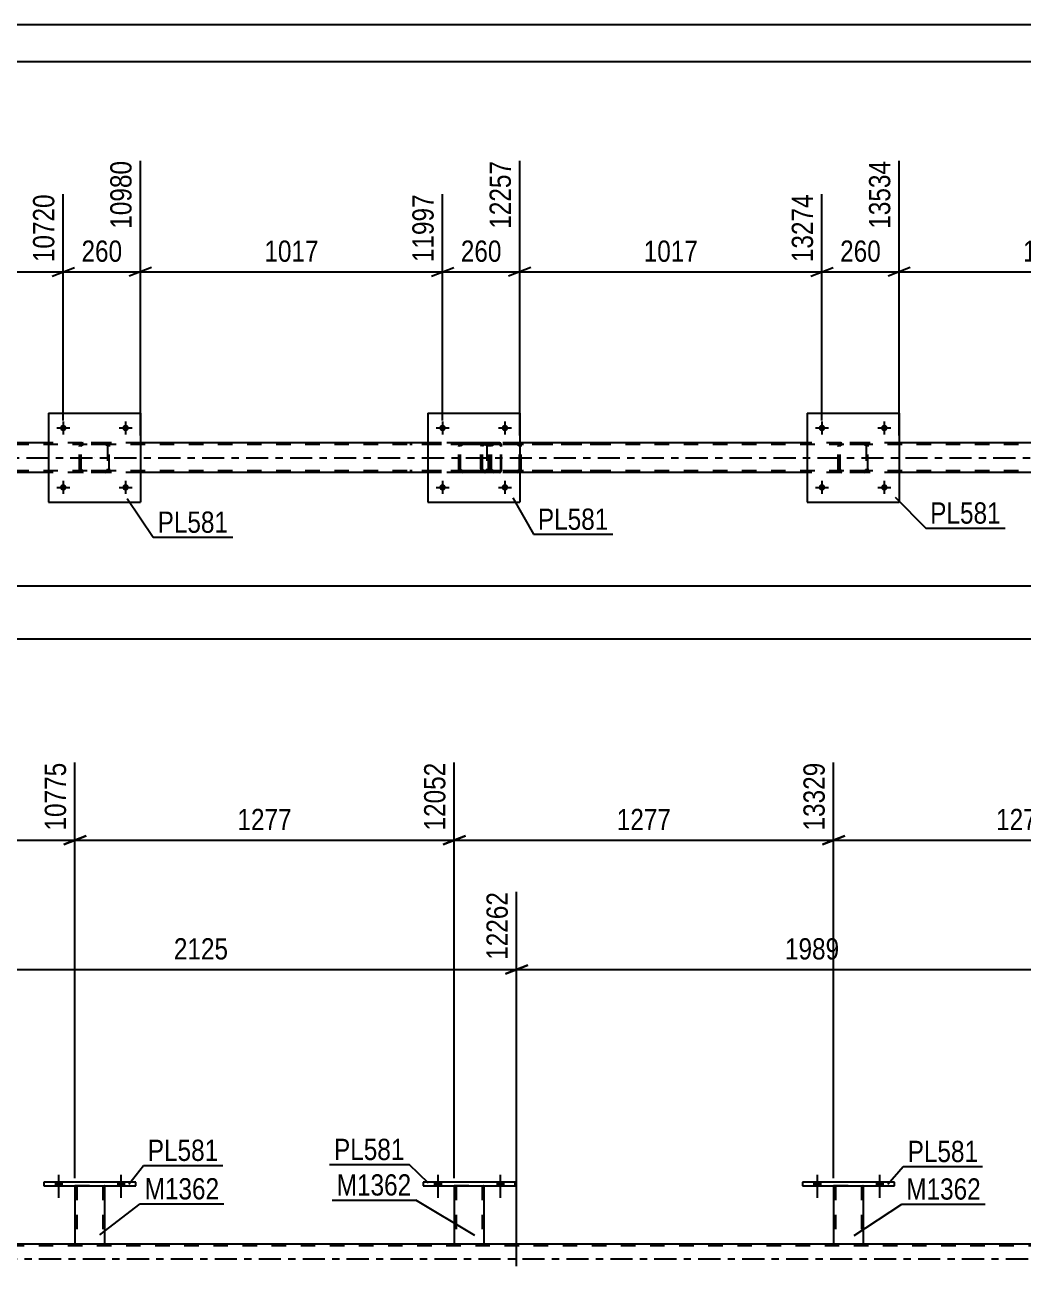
# Model space of a CAD drawing. Header units: millimetres. Extents: x 0 to 841, y 0 to 594.
# Drawn here: x 484.3 to 618.7, y 426.9 to 594 of the extents above; entities that cross this region are included whole.
import ezdxf

# ---------------------------------------------------------------- set-up
doc = ezdxf.new("R2010")
doc.units = ezdxf.units.MM
doc.linetypes.add('DXK_LINE_DOT2', pattern=[3.9198, 1.9599, -1.9599])
doc.linetypes.add('DXK_LINE_DOT3', pattern=[5.9187, 2.979, -0.9799, 0.9799, -0.9799])
doc.styles.add('Arial Narrow', font='ARIALN.TTF', dxfattribs={"height": 0.2})

# ---------------------------------------------------------------- blocks, each defined once
blk = doc.blocks.new('Unknown-122615341-1133 - 26243')
at = {"color": 5, "linetype": 'Continuous'}
for p, q in [((841, 594), (0, 594)), ((836, 589), (5, 589))]:
    blk.add_line(p, q, dxfattribs=at)
blk = doc.blocks.new('Part-122615341-4768 - 4686')
at = {"color": 7, "linetype": 'DXK_LINE_DOT2'}
for p, q in [((542.72, 537.25), (542.76, 537.43)), ((542.76, 537.43), (542.72, 537.25)), ((542.72, 534.21), (542.72, 537.25)), ((542.96, 537.25), (542.98, 537.34)), ((542.96, 534.21), (542.96, 537.25)), ((542.98, 537.34), (543.03, 537.42)), ((543.02, 537.69), (543.2, 537.73)), ((543.2, 537.73), (543.02, 537.69)), ((543.03, 537.42), (543.11, 537.47)), ((543.11, 537.47), (543.2, 537.49)), ((546.24, 537.73), (543.2, 537.73)), ((546.24, 537.49), (543.2, 537.49)), ((546.24, 537.73), (546.43, 537.69)), ((546.43, 537.69), (546.24, 537.73)), ((546.24, 537.49), (546.34, 537.47)), ((546.34, 537.47), (546.41, 537.42)), ((546.41, 537.42), (546.47, 537.34)), ((546.47, 537.34), (546.48, 537.25)), ((546.48, 537.25), (546.48, 534.21)), ((546.69, 537.43), (546.72, 537.25)), ((546.72, 537.25), (546.69, 537.43)), ((546.72, 534.21), (546.72, 537.25)), ((542.76, 534.02), (542.72, 534.21)), ((542.72, 534.21), (542.76, 534.02)), ((542.98, 534.12), (542.96, 534.21)), ((543.03, 534.04), (542.98, 534.12)), ((543.2, 533.73), (543.02, 533.76)), ((543.02, 533.76), (543.2, 533.73)), ((543.11, 533.99), (543.03, 534.04)), ((543.2, 533.97), (543.11, 533.99)), ((546.24, 533.97), (543.2, 533.97)), ((546.24, 533.73), (543.2, 533.73)), ((546.34, 533.99), (546.24, 533.97)), ((546.43, 533.76), (546.24, 533.73)), ((546.24, 533.73), (546.43, 533.76)), ((546.41, 534.04), (546.34, 533.99)), ((546.47, 534.12), (546.41, 534.04)), ((546.48, 534.21), (546.47, 534.12)), ((546.72, 534.21), (546.69, 534.02)), ((546.69, 534.02), (546.72, 534.21))]:
    blk.add_line(p, q, dxfattribs=at)
at = {"color": 7, "linetype": 'DXK_LINE_DOT3'}
blk.add_line((544.72, 535.73), (544.72, 535.73), dxfattribs=at)
at = {"color": 7, "linetype": 'DXK_LINE_DOT2'}
for centre, start, end in [((543.2, 537.25), 112.5, 157.5), ((543.2, 537.25), 112.5, 157.5), ((546.24, 537.25), 22.5, 67.5), ((546.24, 537.25), 22.5, 67.5), ((543.2, 534.21), 202.5, 247.5), ((543.2, 534.21), 202.5, 247.5), ((546.24, 534.21), 292.5, 337.5), ((546.24, 534.21), 292.5, 337.5)]:
    blk.add_arc(centre, 0.48, start, end, dxfattribs=at)
blk = doc.blocks.new('Bolt-122615341-4704 - 4686')
at = {"linetype": 'Continuous'}
for points in [[(592.05, 539.73, -1), (591.17, 539.73, -1)], [(600.45, 539.73, -1), (599.57, 539.73, -1)]]:
    blk.add_hatch(color=1, dxfattribs=at).paths.add_polyline_path(points)
at = {"color": 1, "linetype": 'Continuous'}
for p, q in [((591.61, 540.61), (591.61, 538.85)), ((600.01, 540.61), (600.01, 538.85)), ((590.73, 539.73), (592.49, 539.73)), ((599.13, 539.73), (600.89, 539.73))]:
    blk.add_line(p, q, dxfattribs=at)
blk = doc.blocks.new('Part-122615341-4773 - 4686')
at = {"color": 2, "linetype": 'Continuous'}
for p, q in [((538.52, 541.73), (538.52, 529.73)), ((538.52, 541.73), (550.92, 541.73)), ((550.92, 541.73), (550.92, 529.73)), ((538.52, 529.73), (550.92, 529.73))]:
    blk.add_line(p, q, dxfattribs=at)
blk = doc.blocks.new('Part-122615341-4780 - 4686')
at = {"color": 2, "linetype": 'Continuous'}
for p, q in [((589.61, 541.73), (589.61, 529.73)), ((589.61, 541.73), (602.01, 541.73)), ((602.01, 541.73), (602.01, 529.73)), ((589.61, 529.73), (602.01, 529.73))]:
    blk.add_line(p, q, dxfattribs=at)
blk = doc.blocks.new('Bolt-122615341-4733 - 4686')
at = {"linetype": 'Continuous'}
for points in [[(489.88, 531.73, -1), (489, 531.73, -1)], [(498.28, 531.73, -1), (497.4, 531.73, -1)]]:
    blk.add_hatch(color=1, dxfattribs=at).paths.add_polyline_path(points)
at = {"color": 1, "linetype": 'Continuous'}
for p, q in [((488.56, 531.73), (490.32, 531.73)), ((489.44, 532.61), (489.44, 530.85)), ((496.96, 531.73), (498.72, 531.73)), ((497.84, 532.61), (497.84, 530.85))]:
    blk.add_line(p, q, dxfattribs=at)
blk = doc.blocks.new('Bolt-122615341-4734 - 4686')
at = {"linetype": 'Continuous'}
for points in [[(489.88, 539.73, -1), (489, 539.73, -1)], [(498.28, 539.73, -1), (497.4, 539.73, -1)]]:
    blk.add_hatch(color=1, dxfattribs=at).paths.add_polyline_path(points)
at = {"color": 1, "linetype": 'Continuous'}
for p, q in [((489.44, 540.61), (489.44, 538.85)), ((497.84, 540.61), (497.84, 538.85)), ((488.56, 539.73), (490.32, 539.73)), ((496.96, 539.73), (498.72, 539.73))]:
    blk.add_line(p, q, dxfattribs=at)
blk = doc.blocks.new('Part-122615341-4799 - 4686')
at = {"color": 2, "linetype": 'Continuous'}
for p, q in [((487.44, 541.73), (487.44, 529.73)), ((487.44, 541.73), (499.84, 541.73)), ((499.84, 541.73), (499.84, 529.73)), ((487.44, 529.73), (499.84, 529.73))]:
    blk.add_line(p, q, dxfattribs=at)
blk = doc.blocks.new('Bolt-122615341-4735 - 4686')
at = {"linetype": 'Continuous'}
for points in [[(540.96, 531.73, -1), (540.08, 531.73, -1)], [(549.36, 531.73, -1), (548.48, 531.73, -1)]]:
    blk.add_hatch(color=1, dxfattribs=at).paths.add_polyline_path(points)
at = {"color": 1, "linetype": 'Continuous'}
for p, q in [((539.64, 531.73), (541.4, 531.73)), ((540.52, 532.61), (540.52, 530.85)), ((548.04, 531.73), (549.8, 531.73)), ((548.92, 532.61), (548.92, 530.85))]:
    blk.add_line(p, q, dxfattribs=at)
blk = doc.blocks.new('Bolt-122615341-4736 - 4686')
at = {"linetype": 'Continuous'}
for points in [[(540.96, 539.73, -1), (540.08, 539.73, -1)], [(549.36, 539.73, -1), (548.48, 539.73, -1)]]:
    blk.add_hatch(color=1, dxfattribs=at).paths.add_polyline_path(points)
at = {"color": 1, "linetype": 'Continuous'}
for p, q in [((540.52, 540.61), (540.52, 538.85)), ((548.92, 540.61), (548.92, 538.85)), ((539.64, 539.73), (541.4, 539.73)), ((548.04, 539.73), (549.8, 539.73))]:
    blk.add_line(p, q, dxfattribs=at)
blk = doc.blocks.new('Bolt-122615341-4737 - 4686')
at = {"linetype": 'Continuous'}
for points in [[(592.05, 531.73, -1), (591.17, 531.73, -1)], [(600.45, 531.73, -1), (599.57, 531.73, -1)]]:
    blk.add_hatch(color=1, dxfattribs=at).paths.add_polyline_path(points)
at = {"color": 1, "linetype": 'Continuous'}
for p, q in [((590.73, 531.73), (592.49, 531.73)), ((591.61, 532.61), (591.61, 530.85)), ((599.13, 531.73), (600.89, 531.73)), ((600.01, 532.61), (600.01, 530.85))]:
    blk.add_line(p, q, dxfattribs=at)
blk = doc.blocks.new('Part-122615341-4876 - 4686')
at = {"color": 7, "linetype": 'DXK_LINE_DOT2'}
for p, q in [((759.19, 537.49), (111.6, 537.49)), ((499.84, 537.73), (487.44, 537.73)), ((550.92, 537.73), (538.52, 537.73)), ((602.01, 537.73), (589.61, 537.73)), ((759.19, 533.97), (111.6, 533.97)), ((499.84, 533.73), (487.44, 533.73)), ((550.92, 533.73), (538.52, 533.73)), ((602.01, 533.73), (589.61, 533.73))]:
    blk.add_line(p, q, dxfattribs=at)
at = {"color": 2, "linetype": 'Continuous'}
for p, q in [((487.44, 537.73), (448.76, 537.73)), ((538.52, 537.73), (499.84, 537.73)), ((589.61, 537.73), (550.92, 537.73)), ((640.69, 537.73), (602.01, 537.73)), ((487.44, 533.73), (448.76, 533.73)), ((538.52, 533.73), (499.84, 533.73)), ((589.61, 533.73), (550.92, 533.73)), ((640.69, 533.73), (602.01, 533.73))]:
    blk.add_line(p, q, dxfattribs=at)
at = {"color": 7, "linetype": 'DXK_LINE_DOT3'}
blk.add_line((111.6, 535.73), (759.19, 535.73), dxfattribs=at)
blk = doc.blocks.new('Part-122615341-4775 - 4686')
at = {"color": 7, "linetype": 'DXK_LINE_DOT2'}
for p, q in [((593.81, 537.25), (593.84, 537.43)), ((593.84, 537.43), (593.81, 537.25)), ((593.81, 534.21), (593.81, 537.25)), ((594.05, 537.25), (594.06, 537.34)), ((594.05, 534.21), (594.05, 537.25)), ((594.06, 537.34), (594.12, 537.42)), ((594.1, 537.69), (594.29, 537.73)), ((594.29, 537.73), (594.1, 537.69)), ((594.12, 537.42), (594.19, 537.47)), ((594.19, 537.47), (594.29, 537.49)), ((597.33, 537.73), (594.29, 537.73)), ((597.33, 537.49), (594.29, 537.49)), ((597.33, 537.73), (597.51, 537.69)), ((597.51, 537.69), (597.33, 537.73)), ((597.33, 537.49), (597.42, 537.47)), ((597.42, 537.47), (597.49, 537.42)), ((597.49, 537.42), (597.55, 537.34)), ((597.55, 537.34), (597.57, 537.25)), ((597.57, 537.25), (597.57, 534.21)), ((597.77, 537.43), (597.81, 537.25)), ((597.81, 537.25), (597.77, 537.43)), ((597.81, 534.21), (597.81, 537.25)), ((593.84, 534.02), (593.81, 534.21)), ((593.81, 534.21), (593.84, 534.02)), ((594.06, 534.12), (594.05, 534.21)), ((594.12, 534.04), (594.06, 534.12)), ((594.29, 533.73), (594.1, 533.76)), ((594.1, 533.76), (594.29, 533.73)), ((594.19, 533.99), (594.12, 534.04)), ((594.29, 533.97), (594.19, 533.99)), ((597.33, 533.97), (594.29, 533.97)), ((597.33, 533.73), (594.29, 533.73)), ((597.42, 533.99), (597.33, 533.97)), ((597.51, 533.76), (597.33, 533.73)), ((597.33, 533.73), (597.51, 533.76)), ((597.49, 534.04), (597.42, 533.99)), ((597.55, 534.12), (597.49, 534.04)), ((597.57, 534.21), (597.55, 534.12)), ((597.81, 534.21), (597.77, 534.02)), ((597.77, 534.02), (597.81, 534.21))]:
    blk.add_line(p, q, dxfattribs=at)
at = {"color": 7, "linetype": 'DXK_LINE_DOT3'}
blk.add_line((595.81, 535.73), (595.81, 535.73), dxfattribs=at)
at = {"color": 7, "linetype": 'DXK_LINE_DOT2'}
for centre, start, end in [((594.29, 537.25), 112.5, 157.5), ((594.29, 537.25), 112.5, 157.5), ((597.33, 537.25), 22.5, 67.5), ((597.33, 537.25), 22.5, 67.5), ((594.29, 534.21), 202.5, 247.5), ((594.29, 534.21), 202.5, 247.5), ((597.33, 534.21), 292.5, 337.5), ((597.33, 534.21), 292.5, 337.5)]:
    blk.add_arc(centre, 0.48, start, end, dxfattribs=at)
blk = doc.blocks.new('Part-122615341-4794 - 4686')
at = {"color": 7, "linetype": 'DXK_LINE_DOT2'}
for p, q in [((491.64, 537.25), (491.68, 537.43)), ((491.68, 537.43), (491.64, 537.25)), ((491.64, 534.21), (491.64, 537.25)), ((491.88, 537.25), (491.9, 537.34)), ((491.88, 534.21), (491.88, 537.25)), ((491.9, 537.34), (491.95, 537.42)), ((491.94, 537.69), (492.12, 537.73)), ((492.12, 537.73), (491.94, 537.69)), ((491.95, 537.42), (492.03, 537.47)), ((492.03, 537.47), (492.12, 537.49)), ((495.16, 537.73), (492.12, 537.73)), ((495.16, 537.49), (492.12, 537.49)), ((495.16, 537.73), (495.35, 537.69)), ((495.35, 537.69), (495.16, 537.73)), ((495.16, 537.49), (495.26, 537.47)), ((495.26, 537.47), (495.33, 537.42)), ((495.33, 537.42), (495.39, 537.34)), ((495.39, 537.34), (495.4, 537.25)), ((495.4, 537.25), (495.4, 534.21)), ((495.61, 537.43), (495.64, 537.25)), ((495.64, 537.25), (495.61, 537.43)), ((495.64, 534.21), (495.64, 537.25)), ((491.68, 534.02), (491.64, 534.21)), ((491.64, 534.21), (491.68, 534.02)), ((491.9, 534.12), (491.88, 534.21)), ((491.95, 534.04), (491.9, 534.12)), ((492.12, 533.73), (491.94, 533.76)), ((491.94, 533.76), (492.12, 533.73)), ((492.03, 533.99), (491.95, 534.04)), ((492.12, 533.97), (492.03, 533.99)), ((495.16, 533.97), (492.12, 533.97)), ((495.16, 533.73), (492.12, 533.73)), ((495.26, 533.99), (495.16, 533.97)), ((495.35, 533.76), (495.16, 533.73)), ((495.16, 533.73), (495.35, 533.76)), ((495.33, 534.04), (495.26, 533.99)), ((495.39, 534.12), (495.33, 534.04)), ((495.4, 534.21), (495.39, 534.12)), ((495.64, 534.21), (495.61, 534.02)), ((495.61, 534.02), (495.64, 534.21))]:
    blk.add_line(p, q, dxfattribs=at)
at = {"color": 7, "linetype": 'DXK_LINE_DOT3'}
blk.add_line((493.64, 535.73), (493.64, 535.73), dxfattribs=at)
at = {"color": 7, "linetype": 'DXK_LINE_DOT2'}
for centre, start, end in [((492.12, 537.25), 112.5, 157.5), ((492.12, 537.25), 112.5, 157.5), ((495.16, 537.25), 22.5, 67.5), ((495.16, 537.25), 22.5, 67.5), ((492.12, 534.21), 202.5, 247.5), ((492.12, 534.21), 202.5, 247.5), ((495.16, 534.21), 292.5, 337.5), ((495.16, 534.21), 292.5, 337.5)]:
    blk.add_arc(centre, 0.48, start, end, dxfattribs=at)
blk = doc.blocks.new('Part-122615341-4817 - 4686')
at = {"color": 7, "linetype": 'DXK_LINE_DOT2'}
for p, q in [((548.21, 537.73), (536.11, 537.73)), ((548.21, 537.49), (536.11, 537.49)), ((545.7, 537.42), (545.67, 537.25)), ((545.67, 534.21), (545.67, 537.25)), ((545.71, 537.43), (545.7, 537.42)), ((545.92, 537.25), (545.94, 537.34)), ((545.92, 534.21), (545.92, 537.25)), ((545.94, 537.34), (545.99, 537.42)), ((546.17, 537.73), (545.98, 537.69)), ((545.99, 537.42), (546.08, 537.47)), ((546.08, 537.47), (546.17, 537.49)), ((546.87, 537.73), (546.87, 537.49)), ((548.31, 537.69), (548.21, 537.73)), ((548.21, 537.49), (548.26, 537.47)), ((548.26, 537.47), (548.31, 537.42)), ((548.4, 537.59), (548.31, 537.69)), ((548.31, 537.42), (548.33, 537.34)), ((548.33, 537.34), (548.35, 537.25)), ((548.35, 534.21), (548.35, 537.25)), ((548.46, 537.43), (548.4, 537.59)), ((548.48, 537.25), (548.46, 537.43)), ((548.48, 534.21), (548.48, 537.25)), ((548.21, 533.97), (536.11, 533.97)), ((548.21, 533.73), (536.11, 533.73)), ((545.67, 534.21), (545.71, 534.03)), ((545.94, 534.12), (545.92, 534.21)), ((545.99, 534.04), (545.94, 534.12)), ((545.98, 533.77), (546.17, 533.73)), ((546.08, 533.99), (545.99, 534.04)), ((546.17, 533.97), (546.08, 533.99)), ((546.87, 533.73), (546.87, 533.97)), ((548.26, 533.99), (548.21, 533.97)), ((548.21, 533.73), (548.31, 533.77)), ((548.31, 534.04), (548.26, 533.99)), ((548.33, 534.12), (548.31, 534.04)), ((548.31, 533.77), (548.4, 533.87)), ((548.35, 534.21), (548.33, 534.12)), ((548.4, 533.87), (548.46, 534.03)), ((548.46, 534.03), (548.48, 534.21))]:
    blk.add_line(p, q, dxfattribs=at)
for centre, start, end in [((546.16, 537.23), 111.1941, 156.1506), ((546.16, 534.22), 203.8494, 248.8059)]:
    blk.add_arc(centre, 0.492, start, end, dxfattribs=at)
blk = doc.blocks.new('Part-122615341-4852 - 4686')
at = {"color": 7, "linetype": 'DXK_LINE_DOT2'}
for p, q in [((546.91, 537.42), (546.87, 537.25)), ((546.87, 534.21), (546.87, 537.25)), ((546.91, 537.43), (546.91, 537.42)), ((547.13, 537.25), (547.15, 537.34)), ((547.13, 534.21), (547.13, 537.25)), ((547.15, 537.34), (547.2, 537.42)), ((547.38, 537.73), (547.19, 537.69)), ((547.2, 537.42), (547.28, 537.47)), ((547.28, 537.47), (547.38, 537.49)), ((562.37, 537.73), (547.38, 537.73)), ((562.37, 537.49), (547.38, 537.49)), ((550.81, 537.69), (550.62, 537.73)), ((550.62, 537.49), (550.72, 537.47)), ((550.72, 537.47), (550.8, 537.42)), ((550.8, 537.42), (550.85, 537.34)), ((550.85, 537.34), (550.87, 537.25)), ((550.87, 534.21), (550.87, 537.25)), ((551.09, 537.42), (551.09, 537.43)), ((551.13, 537.25), (551.09, 537.42)), ((551.13, 534.21), (551.13, 537.25)), ((546.87, 534.21), (546.91, 534.03)), ((547.15, 534.12), (547.13, 534.21)), ((547.2, 534.04), (547.15, 534.12)), ((547.19, 533.77), (547.38, 533.73)), ((547.28, 533.99), (547.2, 534.04)), ((547.38, 533.97), (547.28, 533.99)), ((562.37, 533.97), (547.38, 533.97)), ((562.37, 533.73), (547.38, 533.73)), ((550.72, 533.99), (550.62, 533.97)), ((550.62, 533.73), (550.81, 533.77)), ((550.8, 534.04), (550.72, 533.99)), ((550.85, 534.12), (550.8, 534.04)), ((550.87, 534.21), (550.85, 534.12)), ((551.09, 534.03), (551.13, 534.21))]:
    blk.add_line(p, q, dxfattribs=at)
for centre, start, end in [((547.36, 537.23), 110.7583, 155.68), ((550.64, 537.23), 24.32, 69.2417), ((547.36, 534.23), 204.32, 249.2417), ((550.64, 534.23), 290.7583, 335.68)]:
    blk.add_arc(centre, 0.496, start, end, dxfattribs=at)
blk = doc.blocks.new('Bolt-122615341-3469 - 3010')
at = {"linetype": 'Continuous'}
for points in [[(590.54, 437.73), (591.42, 437.73), (591.42, 438.21), (590.54, 438.21)], [(598.94, 437.73), (599.82, 437.73), (599.82, 438.21), (598.94, 438.21)]]:
    blk.add_hatch(color=1, dxfattribs=at).paths.add_polyline_path(points)
at = {"color": 1, "linetype": 'Continuous'}
for p, q in [((590.54, 438.21), (590.54, 437.73)), ((590.98, 439.21), (590.98, 436.09)), ((591.42, 438.21), (591.42, 437.73)), ((598.94, 438.21), (598.94, 437.73)), ((599.38, 439.21), (599.38, 436.09)), ((599.82, 438.21), (599.82, 437.73))]:
    blk.add_line(p, q, dxfattribs=at)
blk = doc.blocks.new('Part-122615341-3197 - 3010')
at = {"color": 2, "linetype": 'Continuous'}
blk.add_line((60.03, 429.89), (758.57, 429.89), dxfattribs=at)
at = {"color": 7, "linetype": 'DXK_LINE_DOT2'}
blk.add_line((758.57, 429.65), (60.03, 429.65), dxfattribs=at)
at = {"color": 7, "linetype": 'DXK_LINE_DOT3'}
blk.add_line((60.03, 427.89), (758.57, 427.89), dxfattribs=at)
blk = doc.blocks.new('Part-122615341-3392 - 3010')
at = {"color": 2, "linetype": 'Continuous'}
for p, q in [((588.98, 438.21), (588.98, 437.73)), ((601.38, 438.21), (588.98, 438.21)), ((601.38, 437.73), (601.38, 438.21)), ((588.98, 437.73), (601.38, 437.73))]:
    blk.add_line(p, q, dxfattribs=at)
blk = doc.blocks.new('Part-122615341-3290 - 3010')
at = {"color": 2, "linetype": 'Continuous'}
for p, q in [((486.82, 438.21), (486.82, 437.73)), ((499.22, 438.21), (486.82, 438.21)), ((499.22, 437.73), (499.22, 438.21)), ((486.82, 437.73), (499.22, 437.73))]:
    blk.add_line(p, q, dxfattribs=at)
blk = doc.blocks.new('Bolt-122615341-3420 - 3010')
at = {"linetype": 'Continuous'}
for points in [[(539.46, 437.73), (540.34, 437.73), (540.34, 438.21), (539.46, 438.21)], [(547.86, 437.73), (548.74, 437.73), (548.74, 438.21), (547.86, 438.21)]]:
    blk.add_hatch(color=1, dxfattribs=at).paths.add_polyline_path(points)
at = {"color": 1, "linetype": 'Continuous'}
for p, q in [((539.46, 438.21), (539.46, 437.73)), ((539.9, 439.21), (539.9, 436.09)), ((540.34, 438.21), (540.34, 437.73)), ((547.86, 438.21), (547.86, 437.73)), ((548.3, 439.21), (548.3, 436.09)), ((548.74, 438.21), (548.74, 437.73))]:
    blk.add_line(p, q, dxfattribs=at)
blk = doc.blocks.new('Part-122615341-3295 - 3010')
at = {"color": 7, "linetype": 'DXK_LINE_DOT2'}
for p, q in [((491.02, 437.74), (495.02, 437.74)), ((491.02, 437.73), (491.02, 437.74)), ((491.02, 437.74), (491.02, 437.73)), ((491.26, 437.74), (491.26, 429.9)), ((494.78, 437.74), (494.78, 429.9)), ((495.02, 437.74), (495.02, 437.73)), ((495.02, 437.73), (495.02, 437.74)), ((494.72, 429.9), (494.76, 429.9)), ((494.72, 429.9), (494.76, 429.9)), ((494.76, 429.9), (494.78, 429.9)), ((494.76, 429.9), (494.78, 429.9))]:
    blk.add_line(p, q, dxfattribs=at)
at = {"color": 2, "linetype": 'Continuous'}
for p, q in [((491.02, 437.73), (491.02, 429.9)), ((495.02, 437.73), (495.02, 429.9)), ((491.02, 429.9), (495.02, 429.9))]:
    blk.add_line(p, q, dxfattribs=at)
blk = doc.blocks.new('Part-122615341-3349 - 3010')
at = {"color": 2, "linetype": 'Continuous'}
for p, q in [((537.9, 438.21), (537.9, 437.73)), ((550.3, 438.21), (537.9, 438.21)), ((550.3, 437.73), (550.3, 438.21)), ((537.9, 437.73), (550.3, 437.73))]:
    blk.add_line(p, q, dxfattribs=at)
blk = doc.blocks.new('Part-122615341-3354 - 3010')
at = {"color": 7, "linetype": 'DXK_LINE_DOT2'}
for p, q in [((542.1, 437.74), (546.1, 437.74)), ((542.1, 437.73), (542.1, 437.74)), ((542.1, 437.74), (542.1, 437.73)), ((542.34, 437.74), (542.34, 429.9)), ((545.86, 437.74), (545.86, 429.9)), ((546.1, 437.74), (546.1, 437.73)), ((546.1, 437.73), (546.1, 437.74)), ((545.8, 429.9), (545.84, 429.9)), ((545.8, 429.9), (545.84, 429.9)), ((545.84, 429.9), (545.86, 429.9)), ((545.84, 429.9), (545.86, 429.9))]:
    blk.add_line(p, q, dxfattribs=at)
at = {"color": 2, "linetype": 'Continuous'}
for p, q in [((542.1, 437.73), (542.1, 429.9)), ((546.1, 437.73), (546.1, 429.9)), ((542.1, 429.9), (546.1, 429.9))]:
    blk.add_line(p, q, dxfattribs=at)
blk = doc.blocks.new('Part-122615341-3397 - 3010')
at = {"color": 7, "linetype": 'DXK_LINE_DOT2'}
for p, q in [((593.18, 437.74), (597.18, 437.74)), ((593.18, 437.73), (593.18, 437.74)), ((593.18, 437.74), (593.18, 437.73)), ((593.42, 437.74), (593.42, 429.9)), ((596.94, 437.74), (596.94, 429.9)), ((597.18, 437.74), (597.18, 437.73)), ((597.18, 437.73), (597.18, 437.74)), ((596.88, 429.9), (596.92, 429.9)), ((596.88, 429.9), (596.92, 429.9)), ((596.92, 429.9), (596.94, 429.9)), ((596.92, 429.9), (596.94, 429.9))]:
    blk.add_line(p, q, dxfattribs=at)
at = {"color": 2, "linetype": 'Continuous'}
for p, q in [((593.18, 437.73), (593.18, 429.9)), ((597.18, 437.73), (597.18, 429.9)), ((593.18, 429.9), (597.18, 429.9))]:
    blk.add_line(p, q, dxfattribs=at)
blk = doc.blocks.new('Bolt-122615341-3421 - 3010')
at = {"linetype": 'Continuous'}
for points in [[(488.38, 437.73), (489.26, 437.73), (489.26, 438.21), (488.38, 438.21)], [(496.78, 437.73), (497.66, 437.73), (497.66, 438.21), (496.78, 438.21)]]:
    blk.add_hatch(color=1, dxfattribs=at).paths.add_polyline_path(points)
at = {"color": 1, "linetype": 'Continuous'}
for p, q in [((488.38, 438.21), (488.38, 437.73)), ((488.82, 439.21), (488.82, 436.09)), ((489.26, 438.21), (489.26, 437.73)), ((496.78, 438.21), (496.78, 437.73)), ((497.22, 439.21), (497.22, 436.09)), ((497.66, 438.21), (497.66, 437.73))]:
    blk.add_line(p, q, dxfattribs=at)
blk = doc.blocks.new('Bolt-122615341-3422 - 3010')
at = {"linetype": 'Continuous'}
for points in [[(488.38, 437.73), (489.26, 437.73), (489.26, 438.21), (488.38, 438.21)], [(496.78, 437.73), (497.66, 437.73), (497.66, 438.21), (496.78, 438.21)]]:
    blk.add_hatch(color=1, dxfattribs=at).paths.add_polyline_path(points)
at = {"color": 1, "linetype": 'Continuous'}
for p, q in [((488.38, 438.21), (488.38, 437.73)), ((488.82, 439.21), (488.82, 436.09)), ((489.26, 438.21), (489.26, 437.73)), ((496.78, 438.21), (496.78, 437.73)), ((497.22, 439.21), (497.22, 436.09)), ((497.66, 438.21), (497.66, 437.73))]:
    blk.add_line(p, q, dxfattribs=at)
blk = doc.blocks.new('Bolt-122615341-3423 - 3010')
at = {"linetype": 'Continuous'}
for points in [[(539.46, 437.73), (540.34, 437.73), (540.34, 438.21), (539.46, 438.21)], [(547.86, 437.73), (548.74, 437.73), (548.74, 438.21), (547.86, 438.21)]]:
    blk.add_hatch(color=1, dxfattribs=at).paths.add_polyline_path(points)
at = {"color": 1, "linetype": 'Continuous'}
for p, q in [((539.46, 438.21), (539.46, 437.73)), ((539.9, 439.21), (539.9, 436.09)), ((540.34, 438.21), (540.34, 437.73)), ((547.86, 438.21), (547.86, 437.73)), ((548.3, 439.21), (548.3, 436.09)), ((548.74, 438.21), (548.74, 437.73))]:
    blk.add_line(p, q, dxfattribs=at)
blk = doc.blocks.new('Bolt-122615341-3470 - 3010')
at = {"linetype": 'Continuous'}
for points in [[(590.54, 437.73), (591.42, 437.73), (591.42, 438.21), (590.54, 438.21)], [(598.94, 437.73), (599.82, 437.73), (599.82, 438.21), (598.94, 438.21)]]:
    blk.add_hatch(color=1, dxfattribs=at).paths.add_polyline_path(points)
at = {"color": 1, "linetype": 'Continuous'}
for p, q in [((590.54, 438.21), (590.54, 437.73)), ((590.98, 439.21), (590.98, 436.09)), ((591.42, 438.21), (591.42, 437.73)), ((598.94, 438.21), (598.94, 437.73)), ((599.38, 439.21), (599.38, 436.09)), ((599.82, 438.21), (599.82, 437.73))]:
    blk.add_line(p, q, dxfattribs=at)
blk = doc.blocks.new('StraightDimension-122615341-5237 - 4686')
at = {"color": 7, "linetype": 'Continuous'}
for p, q in [((448.76, 538.73), (448.76, 573.87)), ((489.44, 540.73), (489.44, 571.19)), ((450.26, 561.35), (447.26, 560.15)), ((448.76, 560.75), (489.44, 560.75)), ((487.94, 560.15), (490.94, 561.35))]:
    blk.add_line(p, q, dxfattribs=at)
at = {"color": 0, "linetype": 'Continuous'}
blk.add_wipeout([(488.84, 571.79), (484.64, 571.79), (484.64, 561.45), (488.84, 561.45)], dxfattribs=at)
at = {"color": 0}
blk.add_wipeout([(473.36, 561.5), (473.36, 565.7), (464.85, 565.7), (464.85, 561.5)], dxfattribs=at)
at = {"color": 3, "linetype": 'Continuous', "style": 'Arial Narrow'}
blk.add_text('10720', height=2.863, rotation=90.0002, dxfattribs=at).set_placement((488.24, 562.05))
at = {"color": 3, "style": 'Arial Narrow'}
blk.add_text('1017', height=2.863, dxfattribs=at).set_placement((465.45, 562.1))
blk = doc.blocks.new('StraightDimension-122615341-5255 - 4686')
at = {"color": 7, "linetype": 'Continuous'}
for p, q in [((499.84, 538.73), (499.84, 575.69)), ((489.44, 540.73), (489.44, 571.19)), ((487.94, 560.15), (490.94, 561.35)), ((489.44, 560.75), (499.84, 560.75)), ((501.34, 561.35), (498.34, 560.15))]:
    blk.add_line(p, q, dxfattribs=at)
at = {"color": 0}
blk.add_wipeout([(497.99, 561.5), (497.99, 565.7), (491.3, 565.7), (491.3, 561.5)], dxfattribs=at)
at = {"color": 3, "style": 'Arial Narrow'}
blk.add_text('260', height=2.863, dxfattribs=at).set_placement((491.9, 562.1))
at = {"color": 0, "linetype": 'Continuous'}
blk.add_wipeout([(499.24, 576.29), (495.04, 576.29), (495.04, 565.95), (499.24, 565.95)], dxfattribs=at)
at = {"color": 3, "linetype": 'Continuous', "style": 'Arial Narrow'}
blk.add_text('10980', height=2.863, rotation=90.0002, dxfattribs=at).set_placement((498.64, 566.55))
blk = doc.blocks.new('StraightDimension-122615341-5273 - 4686')
at = {"color": 7, "linetype": 'Continuous'}
for p, q in [((499.84, 538.73), (499.84, 575.69)), ((540.52, 540.73), (540.52, 571.19)), ((501.34, 561.35), (498.34, 560.15)), ((499.84, 560.75), (540.52, 560.75)), ((539.02, 560.15), (542.02, 561.35))]:
    blk.add_line(p, q, dxfattribs=at)
at = {"color": 0, "linetype": 'Continuous'}
blk.add_wipeout([(539.92, 571.79), (535.72, 571.79), (535.72, 561.45), (539.92, 561.45)], dxfattribs=at)
at = {"color": 0}
blk.add_wipeout([(524.44, 561.5), (524.44, 565.7), (515.93, 565.7), (515.93, 561.5)], dxfattribs=at)
at = {"color": 3, "linetype": 'Continuous', "style": 'Arial Narrow'}
blk.add_text('11997', height=2.863, rotation=90.0002, dxfattribs=at).set_placement((539.32, 562.05))
at = {"color": 3, "style": 'Arial Narrow'}
blk.add_text('1017', height=2.863, dxfattribs=at).set_placement((516.53, 562.1))
blk = doc.blocks.new('StraightDimension-122615341-5291 - 4686')
at = {"color": 7, "linetype": 'Continuous'}
for p, q in [((550.92, 538.73), (550.92, 575.69)), ((540.52, 540.73), (540.52, 571.19)), ((539.02, 560.15), (542.02, 561.35)), ((540.52, 560.75), (550.92, 560.75)), ((552.42, 561.35), (549.42, 560.15))]:
    blk.add_line(p, q, dxfattribs=at)
at = {"color": 0}
blk.add_wipeout([(549.07, 561.5), (549.07, 565.7), (542.38, 565.7), (542.38, 561.5)], dxfattribs=at)
at = {"color": 3, "style": 'Arial Narrow'}
blk.add_text('260', height=2.863, dxfattribs=at).set_placement((542.98, 562.1))
at = {"color": 0, "linetype": 'Continuous'}
blk.add_wipeout([(550.32, 576.29), (546.12, 576.29), (546.12, 565.95), (550.32, 565.95)], dxfattribs=at)
at = {"color": 3, "linetype": 'Continuous', "style": 'Arial Narrow'}
blk.add_text('12257', height=2.863, rotation=90.0002, dxfattribs=at).set_placement((549.72, 566.55))
blk = doc.blocks.new('StraightDimension-122615341-5309 - 4686')
at = {"color": 7, "linetype": 'Continuous'}
for p, q in [((550.92, 538.73), (550.92, 575.69)), ((591.61, 540.73), (591.61, 571.19)), ((552.42, 561.35), (549.42, 560.15)), ((550.92, 560.75), (591.61, 560.75)), ((590.11, 560.15), (593.11, 561.35))]:
    blk.add_line(p, q, dxfattribs=at)
at = {"color": 0, "linetype": 'Continuous'}
blk.add_wipeout([(591.01, 571.79), (586.81, 571.79), (586.81, 561.45), (591.01, 561.45)], dxfattribs=at)
at = {"color": 0}
blk.add_wipeout([(575.52, 561.5), (575.52, 565.7), (567.01, 565.7), (567.01, 561.5)], dxfattribs=at)
at = {"color": 3, "linetype": 'Continuous', "style": 'Arial Narrow'}
blk.add_text('13274', height=2.863, rotation=90.0002, dxfattribs=at).set_placement((590.41, 562.05))
at = {"color": 3, "style": 'Arial Narrow'}
blk.add_text('1017', height=2.863, dxfattribs=at).set_placement((567.61, 562.1))
blk = doc.blocks.new('StraightDimension-122615341-5327 - 4686')
at = {"color": 7, "linetype": 'Continuous'}
for p, q in [((602.01, 538.73), (602.01, 575.69)), ((591.61, 540.73), (591.61, 571.19)), ((590.11, 560.15), (593.11, 561.35)), ((591.61, 560.75), (602.01, 560.75)), ((603.51, 561.35), (600.51, 560.15))]:
    blk.add_line(p, q, dxfattribs=at)
at = {"color": 0}
blk.add_wipeout([(600.15, 561.5), (600.15, 565.7), (593.46, 565.7), (593.46, 561.5)], dxfattribs=at)
at = {"color": 3, "style": 'Arial Narrow'}
blk.add_text('260', height=2.863, dxfattribs=at).set_placement((594.06, 562.1))
at = {"color": 0, "linetype": 'Continuous'}
blk.add_wipeout([(601.4, 576.29), (597.2, 576.29), (597.2, 565.95), (601.4, 565.95)], dxfattribs=at)
at = {"color": 3, "linetype": 'Continuous', "style": 'Arial Narrow'}
blk.add_text('13534', height=2.863, rotation=90.0002, dxfattribs=at).set_placement((600.81, 566.55))
blk = doc.blocks.new('StraightDimension-122615341-5345 - 4686')
at = {"color": 7, "linetype": 'Continuous'}
for p, q in [((602.01, 538.73), (602.01, 575.69)), ((642.69, 540.73), (642.69, 571.19)), ((603.51, 561.35), (600.51, 560.15)), ((602.01, 560.75), (642.69, 560.75)), ((641.19, 560.15), (644.19, 561.35))]:
    blk.add_line(p, q, dxfattribs=at)
at = {"color": 0, "linetype": 'Continuous'}
blk.add_wipeout([(642.09, 571.79), (637.89, 571.79), (637.89, 561.45), (642.09, 561.45)], dxfattribs=at)
at = {"color": 0}
blk.add_wipeout([(626.6, 561.5), (626.6, 565.7), (618.09, 565.7), (618.09, 561.5)], dxfattribs=at)
at = {"color": 3, "linetype": 'Continuous', "style": 'Arial Narrow'}
blk.add_text('14551', height=2.863, rotation=90.0002, dxfattribs=at).set_placement((641.49, 562.05))
at = {"color": 3, "style": 'Arial Narrow'}
blk.add_text('1017', height=2.863, dxfattribs=at).set_placement((618.69, 562.1))
blk = doc.blocks.new('StraightDimension-122615341-5572 - 4686')
at = {"color": 7, "linetype": 'Continuous'}
blk.add_line((70.72, 511.33), (759.83, 511.33), dxfattribs=at)
blk = doc.blocks.new('StraightDimension-122615341-24763 - 4686')
at = {"color": 7, "linetype": 'Continuous'}
blk.add_line((71.36, 518.47), (759.19, 518.47), dxfattribs=at)
blk = doc.blocks.new('StraightDimension-122615341-23042 - 3010')
at = {"color": 7, "linetype": 'Continuous'}
for p, q in [((550.5, 426.89), (550.5, 477.27)), ((630.06, 426.89), (630.06, 477.27)), ((552, 467.43), (549, 466.23)), ((550.5, 466.83), (630.06, 466.83)), ((628.56, 466.23), (631.56, 467.43))]:
    blk.add_line(p, q, dxfattribs=at)
at = {"color": 0, "linetype": 'Continuous'}
blk.add_wipeout([(629.46, 477.87), (625.26, 477.87), (625.26, 467.53), (629.46, 467.53)], dxfattribs=at)
at = {"color": 0}
blk.add_wipeout([(594.54, 467.58), (594.54, 471.78), (586.03, 471.78), (586.03, 467.58)], dxfattribs=at)
at = {"color": 3, "linetype": 'Continuous', "style": 'Arial Narrow'}
blk.add_text('14251', height=2.863, rotation=90.0002, dxfattribs=at).set_placement((628.86, 468.13))
at = {"color": 3, "style": 'Arial Narrow'}
blk.add_text('1989', height=2.863, dxfattribs=at).set_placement((586.63, 468.18))
blk = doc.blocks.new('StraightDimension-122615341-23043 - 3010')
at = {"color": 7, "linetype": 'Continuous'}
for p, q in [((465.48, 426.89), (465.48, 481.77)), ((550.5, 426.89), (550.5, 477.27)), ((466.98, 467.43), (463.98, 466.23)), ((465.48, 466.83), (550.5, 466.83)), ((549, 466.23), (552, 467.43))]:
    blk.add_line(p, q, dxfattribs=at)
at = {"color": 0, "linetype": 'Continuous'}
blk.add_wipeout([(549.9, 477.87), (545.7, 477.87), (545.7, 467.53), (549.9, 467.53)], dxfattribs=at)
at = {"color": 0}
blk.add_wipeout([(512.25, 467.58), (512.25, 471.78), (503.74, 471.78), (503.74, 467.58)], dxfattribs=at)
at = {"color": 3, "linetype": 'Continuous', "style": 'Arial Narrow'}
blk.add_text('12262', height=2.863, rotation=90.0002, dxfattribs=at).set_placement((549.3, 468.13))
at = {"color": 3, "style": 'Arial Narrow'}
blk.add_text('2125', height=2.863, dxfattribs=at).set_placement((504.34, 468.18))
blk = doc.blocks.new('StraightDimension-122615341-3827 - 3010')
at = {"color": 7, "linetype": 'Continuous'}
for p, q in [((593.18, 438.74), (593.18, 494.68)), ((644.26, 438.74), (644.26, 494.68)), ((594.68, 484.84), (591.68, 483.64)), ((642.76, 483.64), (645.76, 484.84)), ((593.18, 484.24), (644.26, 484.24))]:
    blk.add_line(p, q, dxfattribs=at)
at = {"color": 0, "linetype": 'Continuous'}
blk.add_wipeout([(643.66, 495.28), (639.46, 495.28), (639.46, 484.94), (643.66, 484.94)], dxfattribs=at)
at = {"color": 0}
blk.add_wipeout([(622.98, 484.99), (622.98, 489.19), (614.46, 489.19), (614.46, 484.99)], dxfattribs=at)
at = {"color": 3, "linetype": 'Continuous', "style": 'Arial Narrow'}
blk.add_text('14606', height=2.863, rotation=90.0002, dxfattribs=at).set_placement((643.06, 485.54))
at = {"color": 3, "style": 'Arial Narrow'}
blk.add_text('1277', height=2.863, dxfattribs=at).set_placement((615.06, 485.59))
blk = doc.blocks.new('StraightDimension-122615341-3837 - 3010')
at = {"color": 7, "linetype": 'Continuous'}
for p, q in [((542.1, 438.74), (542.1, 494.68)), ((593.18, 438.74), (593.18, 494.68)), ((543.6, 484.84), (540.6, 483.64)), ((591.68, 483.64), (594.68, 484.84)), ((542.1, 484.24), (593.18, 484.24))]:
    blk.add_line(p, q, dxfattribs=at)
at = {"color": 0, "linetype": 'Continuous'}
blk.add_wipeout([(592.58, 495.28), (588.38, 495.28), (588.38, 484.94), (592.58, 484.94)], dxfattribs=at)
at = {"color": 0}
blk.add_wipeout([(571.9, 484.99), (571.9, 489.19), (563.38, 489.19), (563.38, 484.99)], dxfattribs=at)
at = {"color": 3, "linetype": 'Continuous', "style": 'Arial Narrow'}
blk.add_text('13329', height=2.863, rotation=90.0002, dxfattribs=at).set_placement((591.98, 485.54))
at = {"color": 3, "style": 'Arial Narrow'}
blk.add_text('1277', height=2.863, dxfattribs=at).set_placement((563.98, 485.59))
blk = doc.blocks.new('StraightDimension-122615341-3847 - 3010')
at = {"color": 7, "linetype": 'Continuous'}
for p, q in [((491.02, 438.74), (491.02, 494.68)), ((542.1, 438.74), (542.1, 494.68)), ((492.52, 484.84), (489.52, 483.64)), ((540.6, 483.64), (543.6, 484.84)), ((491.02, 484.24), (542.1, 484.24))]:
    blk.add_line(p, q, dxfattribs=at)
at = {"color": 0, "linetype": 'Continuous'}
blk.add_wipeout([(541.5, 495.28), (537.3, 495.28), (537.3, 484.94), (541.5, 484.94)], dxfattribs=at)
at = {"color": 0}
blk.add_wipeout([(520.81, 484.99), (520.81, 489.19), (512.3, 489.19), (512.3, 484.99)], dxfattribs=at)
at = {"color": 3, "linetype": 'Continuous', "style": 'Arial Narrow'}
blk.add_text('12052', height=2.863, rotation=90.0002, dxfattribs=at).set_placement((540.9, 485.54))
at = {"color": 3, "style": 'Arial Narrow'}
blk.add_text('1277', height=2.863, dxfattribs=at).set_placement((512.9, 485.59))
blk = doc.blocks.new('StraightDimension-122615341-3857 - 3010')
at = {"color": 7, "linetype": 'Continuous'}
for p, q in [((491.02, 438.74), (491.02, 494.68)), ((439.94, 438.74), (439.94, 492.85)), ((441.44, 484.84), (438.44, 483.64)), ((489.52, 483.64), (492.52, 484.84)), ((439.94, 484.24), (491.02, 484.24))]:
    blk.add_line(p, q, dxfattribs=at)
at = {"color": 0, "linetype": 'Continuous'}
blk.add_wipeout([(490.42, 495.28), (486.22, 495.28), (486.22, 484.94), (490.42, 484.94)], dxfattribs=at)
at = {"color": 0}
blk.add_wipeout([(469.73, 484.99), (469.73, 489.19), (461.22, 489.19), (461.22, 484.99)], dxfattribs=at)
at = {"color": 3, "linetype": 'Continuous', "style": 'Arial Narrow'}
blk.add_text('10775', height=2.863, rotation=90.0002, dxfattribs=at).set_placement((489.82, 485.54))
at = {"color": 3, "style": 'Arial Narrow'}
blk.add_text('1277', height=2.863, dxfattribs=at).set_placement((461.82, 485.59))
blk = doc.blocks.new('Mark-122615341-4769 - 4686')
at = {"color": 0}
blk.add_wipeout([(562.86, 526.02), (562.86, 529.02), (553.36, 529.02), (553.36, 526.02)], dxfattribs=at)
blk.add_wipeout([(562.86, 526.02), (562.86, 529.02), (553.36, 529.02), (553.36, 526.02)], dxfattribs=at)
at = {"color": 30, "linetype": 'Continuous'}
for p, q in [((549.98, 530.34), (552.76, 525.42)), ((552.76, 525.42), (563.46, 525.42))]:
    blk.add_line(p, q, dxfattribs=at)
at = {"color": 3, "style": 'Arial Narrow'}
blk.add_text('PL581', height=2.863, dxfattribs=at).set_placement((553.36, 526.02))
blk = doc.blocks.new('Mark-122615341-4776 - 4686')
at = {"color": 0}
blk.add_wipeout([(615.69, 526.85), (615.69, 529.85), (606.19, 529.85), (606.19, 526.85)], dxfattribs=at)
blk.add_wipeout([(615.69, 526.85), (615.69, 529.85), (606.19, 529.85), (606.19, 526.85)], dxfattribs=at)
at = {"color": 30, "linetype": 'Continuous'}
for p, q in [((601.45, 530.42), (605.59, 526.25)), ((605.59, 526.25), (616.29, 526.25))]:
    blk.add_line(p, q, dxfattribs=at)
at = {"color": 3, "style": 'Arial Narrow'}
blk.add_text('PL581', height=2.863, dxfattribs=at).set_placement((606.19, 526.85))
blk = doc.blocks.new('Mark-122615341-4795 - 4686')
at = {"color": 0}
blk.add_wipeout([(511.66, 525.62), (511.66, 528.62), (502.15, 528.62), (502.15, 525.62)], dxfattribs=at)
blk.add_wipeout([(511.66, 525.62), (511.66, 528.62), (502.15, 528.62), (502.15, 525.62)], dxfattribs=at)
at = {"color": 30, "linetype": 'Continuous'}
for p, q in [((498.07, 530.25), (501.55, 525.02)), ((501.55, 525.02), (512.26, 525.02))]:
    blk.add_line(p, q, dxfattribs=at)
at = {"color": 3, "style": 'Arial Narrow'}
blk.add_text('PL581', height=2.863, dxfattribs=at).set_placement((502.15, 525.62))
blk = doc.blocks.new('Mark-122615341-3388 - 3010')
at = {"color": 0}
blk.add_wipeout([(612.65, 440.91), (612.65, 443.91), (603.15, 443.91), (603.15, 440.91)], dxfattribs=at)
blk.add_wipeout([(612.65, 440.91), (612.65, 443.91), (603.15, 443.91), (603.15, 440.91)], dxfattribs=at)
at = {"color": 30, "linetype": 'Continuous'}
for p, q in [((600.5, 437.93), (602.55, 440.31)), ((602.55, 440.31), (613.25, 440.31))]:
    blk.add_line(p, q, dxfattribs=at)
at = {"color": 3, "style": 'Arial Narrow'}
blk.add_text('PL581', height=2.863, dxfattribs=at).set_placement((603.15, 440.91))
blk = doc.blocks.new('Mark-122615341-3286 - 3010')
at = {"color": 0}
blk.add_wipeout([(510.33, 441.06), (510.33, 444.06), (500.83, 444.06), (500.83, 441.06)], dxfattribs=at)
blk.add_wipeout([(510.33, 441.06), (510.33, 444.06), (500.83, 444.06), (500.83, 441.06)], dxfattribs=at)
at = {"color": 30, "linetype": 'Continuous'}
for p, q in [((498.29, 437.94), (500.23, 440.46)), ((500.23, 440.46), (510.93, 440.46))]:
    blk.add_line(p, q, dxfattribs=at)
at = {"color": 3, "style": 'Arial Narrow'}
blk.add_text('PL581', height=2.863, dxfattribs=at).set_placement((500.83, 441.06))
blk = doc.blocks.new('Mark-122615341-3291 - 3010')
at = {"color": 0}
blk.add_wipeout([(510.45, 435.88), (510.45, 438.88), (500.4, 438.88), (500.4, 435.88)], dxfattribs=at)
blk.add_wipeout([(510.45, 435.88), (510.45, 438.88), (500.4, 438.88), (500.4, 435.88)], dxfattribs=at)
at = {"color": 30, "linetype": 'Continuous'}
for p, q in [((494.37, 431.12), (499.8, 435.28)), ((499.8, 435.28), (511.05, 435.28))]:
    blk.add_line(p, q, dxfattribs=at)
at = {"color": 3, "style": 'Arial Narrow'}
blk.add_text('M1362', height=2.863, dxfattribs=at).set_placement((500.4, 435.88))
blk = doc.blocks.new('Mark-122615341-3345 - 3010')
at = {"color": 0}
blk.add_wipeout([(535.41, 441.18), (535.41, 444.18), (525.9, 444.18), (525.9, 441.18)], dxfattribs=at)
blk.add_wipeout([(535.41, 441.18), (535.41, 444.18), (525.9, 444.18), (525.9, 441.18)], dxfattribs=at)
at = {"color": 30, "linetype": 'Continuous'}
for p in [(525.3, 440.58), (538.63, 438.07)]:
    blk.add_line(p, (536.01, 440.58), dxfattribs=at)
at = {"color": 3, "style": 'Arial Narrow'}
blk.add_text('PL581', height=2.863, dxfattribs=at).set_placement((525.9, 441.18))
blk = doc.blocks.new('Mark-122615341-3350 - 3010')
at = {"color": 0}
blk.add_wipeout([(536.32, 436.4), (536.32, 439.4), (526.27, 439.4), (526.27, 436.4)], dxfattribs=at)
blk.add_wipeout([(536.32, 436.4), (536.32, 439.4), (526.27, 439.4), (526.27, 436.4)], dxfattribs=at)
at = {"color": 30, "linetype": 'Continuous'}
for p in [(525.67, 435.8), (544.87, 431)]:
    blk.add_line(p, (536.92, 435.8), dxfattribs=at)
at = {"color": 3, "style": 'Arial Narrow'}
blk.add_text('M1362', height=2.863, dxfattribs=at).set_placement((526.27, 436.4))
blk = doc.blocks.new('Mark-122615341-3393 - 3010')
at = {"color": 0}
blk.add_wipeout([(613.01, 435.85), (613.01, 438.85), (602.96, 438.85), (602.96, 435.85)], dxfattribs=at)
blk.add_wipeout([(613.01, 435.85), (613.01, 438.85), (602.96, 438.85), (602.96, 435.85)], dxfattribs=at)
at = {"color": 30, "linetype": 'Continuous'}
for p, q in [((595.95, 431), (602.36, 435.25)), ((602.36, 435.25), (613.61, 435.25))]:
    blk.add_line(p, q, dxfattribs=at)
at = {"color": 3, "style": 'Arial Narrow'}
blk.add_text('M1362', height=2.863, dxfattribs=at).set_placement((602.96, 435.85))

msp = doc.modelspace()

# ---------------------------------------------------------------- block references
for name in ['Unknown-122615341-1133 - 26243', 'Part-122615341-4799 - 4686', 'Part-122615341-4773 - 4686', 'Part-122615341-4780 - 4686', 'Bolt-122615341-4734 - 4686', 'Bolt-122615341-4736 - 4686', 'Bolt-122615341-4704 - 4686', 'Part-122615341-4876 - 4686', 'Part-122615341-4794 - 4686', 'Part-122615341-4817 - 4686', 'Part-122615341-4768 - 4686', 'Part-122615341-4852 - 4686', 'Part-122615341-4775 - 4686', 'Bolt-122615341-4733 - 4686', 'Bolt-122615341-4735 - 4686', 'Bolt-122615341-4737 - 4686', 'Part-122615341-3290 - 3010', 'Bolt-122615341-3421 - 3010', 'Bolt-122615341-3422 - 3010', 'Part-122615341-3349 - 3010', 'Bolt-122615341-3420 - 3010', 'Bolt-122615341-3423 - 3010', 'Part-122615341-3392 - 3010', 'Bolt-122615341-3469 - 3010', 'Bolt-122615341-3470 - 3010', 'Part-122615341-3295 - 3010', 'Part-122615341-3354 - 3010', 'Part-122615341-3397 - 3010', 'Part-122615341-3197 - 3010']:
    msp.add_blockref(name, (0, 0))

# ---------------------------------------------------------------- next in the draw order: block references
for name in ['StraightDimension-122615341-5237 - 4686', 'StraightDimension-122615341-5572 - 4686', 'StraightDimension-122615341-23042 - 3010']:
    msp.add_blockref(name, (0, 0))

# ---------------------------------------------------------------- next in the draw order: block references
for name in ['StraightDimension-122615341-5255 - 4686', 'StraightDimension-122615341-24763 - 4686', 'StraightDimension-122615341-3827 - 3010', 'StraightDimension-122615341-23043 - 3010']:
    msp.add_blockref(name, (0, 0))

# ---------------------------------------------------------------- next in the draw order: block references
for name in ['StraightDimension-122615341-5273 - 4686', 'Mark-122615341-4795 - 4686', 'Mark-122615341-4769 - 4686', 'Mark-122615341-4776 - 4686', 'StraightDimension-122615341-3837 - 3010', 'Mark-122615341-3388 - 3010']:
    msp.add_blockref(name, (0, 0))

# ---------------------------------------------------------------- next in the draw order: block references
for name in ['StraightDimension-122615341-5291 - 4686', 'StraightDimension-122615341-3847 - 3010', 'Mark-122615341-3393 - 3010']:
    msp.add_blockref(name, (0, 0))

# ---------------------------------------------------------------- next in the draw order: block references
for name in ['StraightDimension-122615341-5309 - 4686', 'StraightDimension-122615341-3857 - 3010', 'Mark-122615341-3286 - 3010', 'Mark-122615341-3345 - 3010']:
    msp.add_blockref(name, (0, 0))

# ---------------------------------------------------------------- next in the draw order: block references
for name in ['StraightDimension-122615341-5327 - 4686', 'Mark-122615341-3291 - 3010', 'Mark-122615341-3350 - 3010']:
    msp.add_blockref(name, (0, 0))

# ---------------------------------------------------------------- next in the draw order: block references
msp.add_blockref('StraightDimension-122615341-5345 - 4686', (0, 0))

doc.saveas('drawing.dxf')
